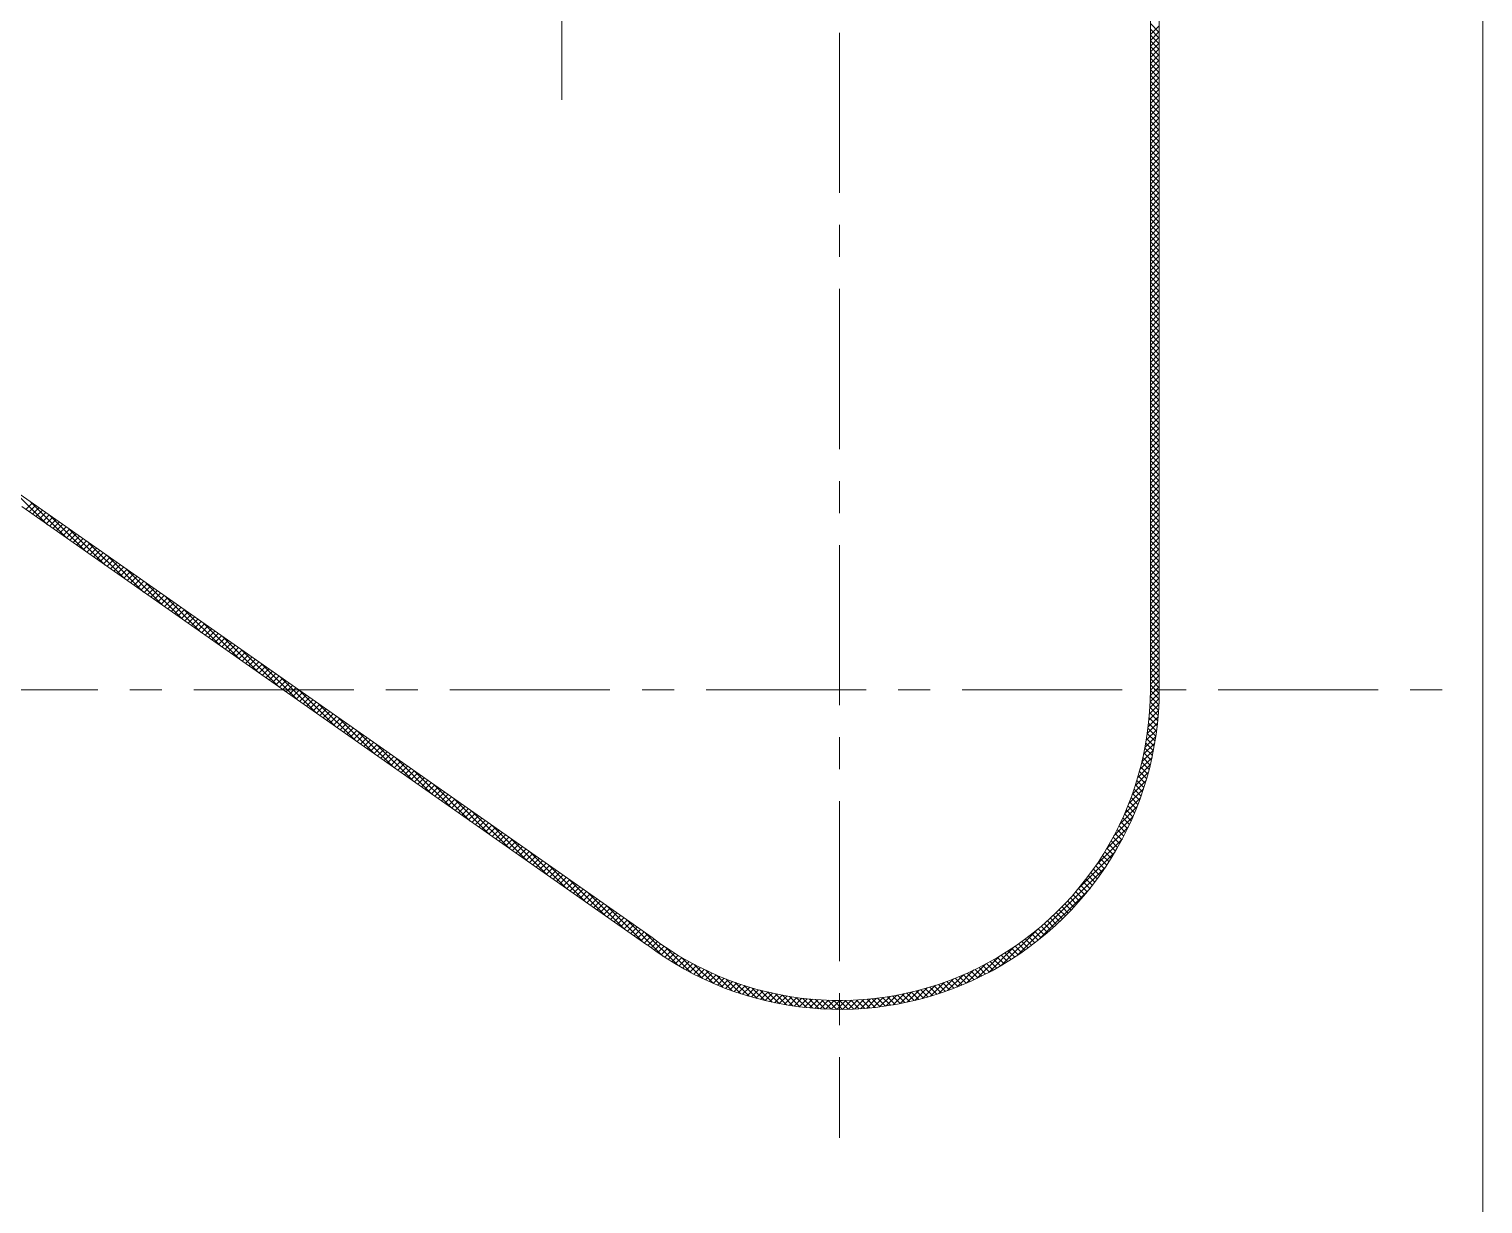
# Model space of a CAD drawing. Header units: millimetres. Extents: x 3384 to 3978, y 1077 to 1497.
# Drawn here: x 3690.45 to 3713.16, y 1134.04 to 1152.39 of the extents above; entities that cross this region are included whole.
import ezdxf

# ---------------------------------------------------------------- set-up
doc = ezdxf.new("R2010")
doc.units = ezdxf.units.MM
doc.linetypes.add('CENTERX2', pattern=[4, 2.5, -0.5, 0.5, -0.5])
for name, color, linetype, lineweight, true_color in [('1', 1, 'Continuous', 18, 0xff0000), ('2', 2, 'Continuous', 18, 0xffff00), ('3', 3, 'CENTERX2', 18, 0x00ff00)]:
    doc.layers.add(name, color=color, linetype=linetype, lineweight=lineweight, true_color=true_color)

msp = doc.modelspace()

# ---------------------------------------------------------------- linework, layer by layer
at = {"layer": '1'}
for p, q in [((3713.15817, 1198.41964), (3713.15817, 1133.16887)), ((3707.96409, 1189.51403), (3707.96409, 1142.07448)), ((3708.10248, 1189.51403), (3708.10248, 1142.07448)), ((3700.18025, 1138.20323), (3690.3095, 1145.12382)), ((3700.09877, 1138.09134), (3690.33514, 1144.93433))]:
    msp.add_line(p, q, dxfattribs=at)
for radius in [4.99298, 4.85459]:
    msp.add_arc((3703.1095, 1142.07448), radius, 232.886387, 0, dxfattribs=at)
at = {"layer": '2'}
for p, q in [((3708.10248, 1152.34214), (3707.96409, 1152.48053)), ((3707.96409, 1152.30706), (3708.10248, 1152.44545)), ((3708.10248, 1152.25234), (3707.96409, 1152.39073)), ((3707.96409, 1152.21726), (3708.10248, 1152.35565)), ((3708.10248, 1152.16254), (3707.96409, 1152.30093)), ((3707.96409, 1152.12745), (3708.10248, 1152.26584)), ((3708.10248, 1152.07273), (3707.96409, 1152.21112)), ((3707.96409, 1152.03765), (3708.10248, 1152.17604)), ((3708.10248, 1151.98293), (3707.96409, 1152.12132)), ((3707.96409, 1151.94785), (3708.10248, 1152.08624)), ((3708.10248, 1151.89313), (3707.96409, 1152.03152)), ((3707.96409, 1151.85805), (3708.10248, 1151.99644)), ((3708.10248, 1151.80333), (3707.96409, 1151.94172)), ((3707.96409, 1151.76824), (3708.10248, 1151.90663)), ((3708.10248, 1151.71352), (3707.96409, 1151.85191)), ((3707.96409, 1151.67844), (3708.10248, 1151.81683)), ((3708.10248, 1151.62372), (3707.96409, 1151.76211)), ((3707.96409, 1151.58864), (3708.10248, 1151.72703)), ((3708.10248, 1151.53392), (3707.96409, 1151.67231)), ((3707.96409, 1151.49884), (3708.10248, 1151.63723)), ((3708.10248, 1151.44412), (3707.96409, 1151.58251)), ((3707.96409, 1151.40903), (3708.10248, 1151.54742)), ((3708.10248, 1151.35431), (3707.96409, 1151.4927)), ((3707.96409, 1151.31923), (3708.10248, 1151.45762)), ((3708.10248, 1151.26451), (3707.96409, 1151.4029)), ((3707.96409, 1151.22943), (3708.10248, 1151.36782)), ((3708.10248, 1151.17471), (3707.96409, 1151.3131)), ((3707.96409, 1151.13963), (3708.10248, 1151.27802)), ((3708.10248, 1151.08491), (3707.96409, 1151.2233)), ((3707.96409, 1151.04982), (3708.10248, 1151.18821)), ((3708.10248, 1150.9951), (3707.96409, 1151.13349)), ((3707.96409, 1150.96002), (3708.10248, 1151.09841)), ((3708.10248, 1150.9053), (3707.96409, 1151.04369)), ((3707.96409, 1150.87022), (3708.10248, 1151.00861)), ((3708.10248, 1150.8155), (3707.96409, 1150.95389)), ((3707.96409, 1150.78042), (3708.10248, 1150.9188)), ((3708.10248, 1150.7257), (3707.96409, 1150.86409)), ((3707.96409, 1150.69061), (3708.10248, 1150.829)), ((3708.10248, 1150.63589), (3707.96409, 1150.77428)), ((3707.96409, 1150.60081), (3708.10248, 1150.7392)), ((3708.10248, 1150.54609), (3707.96409, 1150.68448)), ((3707.96409, 1150.51101), (3708.10248, 1150.6494)), ((3708.10248, 1150.45629), (3707.96409, 1150.59468)), ((3707.96409, 1150.42121), (3708.10248, 1150.55959)), ((3708.10248, 1150.36649), (3707.96409, 1150.50488)), ((3707.96409, 1150.3314), (3708.10248, 1150.46979)), ((3708.10248, 1150.27668), (3707.96409, 1150.41507)), ((3707.96409, 1150.2416), (3708.10248, 1150.37999)), ((3708.10248, 1150.18688), (3707.96409, 1150.32527)), ((3707.96409, 1150.1518), (3708.10248, 1150.29019)), ((3708.10248, 1150.09708), (3707.96409, 1150.23547)), ((3707.96409, 1150.06199), (3708.10248, 1150.20038)), ((3708.10248, 1150.00728), (3707.96409, 1150.14567)), ((3707.96409, 1149.97219), (3708.10248, 1150.11058)), ((3708.10248, 1149.91747), (3707.96409, 1150.05586)), ((3707.96409, 1149.88239), (3708.10248, 1150.02078)), ((3708.10248, 1149.82767), (3707.96409, 1149.96606)), ((3707.96409, 1149.79259), (3708.10248, 1149.93098)), ((3708.10248, 1149.73787), (3707.96409, 1149.87626)), ((3707.96409, 1149.70278), (3708.10248, 1149.84117)), ((3708.10248, 1149.64807), (3707.96409, 1149.78646)), ((3707.96409, 1149.61298), (3708.10248, 1149.75137)), ((3708.10248, 1149.55826), (3707.96409, 1149.69665)), ((3707.96409, 1149.52318), (3708.10248, 1149.66157)), ((3708.10248, 1149.46846), (3707.96409, 1149.60685)), ((3707.96409, 1149.43338), (3708.10248, 1149.57177)), ((3708.10248, 1149.37866), (3707.96409, 1149.51705)), ((3707.96409, 1149.34357), (3708.10248, 1149.48196)), ((3708.10248, 1149.28886), (3707.96409, 1149.42724)), ((3707.96409, 1149.25377), (3708.10248, 1149.39216)), ((3708.10248, 1149.19905), (3707.96409, 1149.33744)), ((3707.96409, 1149.16397), (3708.10248, 1149.30236)), ((3708.10248, 1149.10925), (3707.96409, 1149.24764)), ((3707.96409, 1149.07417), (3708.10248, 1149.21256)), ((3708.10248, 1149.01945), (3707.96409, 1149.15784)), ((3707.96409, 1148.98436), (3708.10248, 1149.12275)), ((3708.10248, 1148.92965), (3707.96409, 1149.06803)), ((3707.96409, 1148.89456), (3708.10248, 1149.03295)), ((3708.10248, 1148.83984), (3707.96409, 1148.97823)), ((3707.96409, 1148.80476), (3708.10248, 1148.94315)), ((3708.10248, 1148.75004), (3707.96409, 1148.88843)), ((3707.96409, 1148.71496), (3708.10248, 1148.85335)), ((3708.10248, 1148.66024), (3707.96409, 1148.79863)), ((3707.96409, 1148.62515), (3708.10248, 1148.76354)), ((3708.10248, 1148.57043), (3707.96409, 1148.70882)), ((3707.96409, 1148.53535), (3708.10248, 1148.67374)), ((3708.10248, 1148.48063), (3707.96409, 1148.61902)), ((3707.96409, 1148.44555), (3708.10248, 1148.58394)), ((3708.10248, 1148.39083), (3707.96409, 1148.52922)), ((3707.96409, 1148.35575), (3708.10248, 1148.49414)), ((3708.10248, 1148.30103), (3707.96409, 1148.43942)), ((3707.96409, 1148.26594), (3708.10248, 1148.40433)), ((3708.10248, 1148.21122), (3707.96409, 1148.34961)), ((3707.96409, 1148.17614), (3708.10248, 1148.31453)), ((3708.10248, 1148.12142), (3707.96409, 1148.25981)), ((3707.96409, 1148.08634), (3708.10248, 1148.22473)), ((3708.10248, 1148.03162), (3707.96409, 1148.17001)), ((3707.96409, 1147.99654), (3708.10248, 1148.13493)), ((3708.10248, 1147.94182), (3707.96409, 1148.08021)), ((3707.96409, 1147.90673), (3708.10248, 1148.04512)), ((3708.10248, 1147.85201), (3707.96409, 1147.9904)), ((3707.96409, 1147.81693), (3708.10248, 1147.95532)), ((3708.10248, 1147.76221), (3707.96409, 1147.9006)), ((3707.96409, 1147.72713), (3708.10248, 1147.86552)), ((3708.10248, 1147.67241), (3707.96409, 1147.8108)), ((3707.96409, 1147.63733), (3708.10248, 1147.77572)), ((3708.10248, 1147.58261), (3707.96409, 1147.721)), ((3707.96409, 1147.54752), (3708.10248, 1147.68591)), ((3708.10248, 1147.4928), (3707.96409, 1147.63119)), ((3707.96409, 1147.45772), (3708.10248, 1147.59611)), ((3708.10248, 1147.403), (3707.96409, 1147.54139)), ((3707.96409, 1147.36792), (3708.10248, 1147.50631)), ((3708.10248, 1147.3132), (3707.96409, 1147.45159)), ((3707.96409, 1147.27812), (3708.10248, 1147.4165)), ((3708.10248, 1147.2234), (3707.96409, 1147.36179)), ((3707.96409, 1147.18831), (3708.10248, 1147.3267)), ((3708.10248, 1147.13359), (3707.96409, 1147.27198)), ((3707.96409, 1147.09851), (3708.10248, 1147.2369)), ((3708.10248, 1147.04379), (3707.96409, 1147.18218)), ((3707.96409, 1147.00871), (3708.10248, 1147.1471)), ((3708.10248, 1146.95399), (3707.96409, 1147.09238)), ((3707.96409, 1146.91891), (3708.10248, 1147.05729)), ((3708.10248, 1146.86419), (3707.96409, 1147.00258)), ((3707.96409, 1146.8291), (3708.10248, 1146.96749)), ((3708.10248, 1146.77438), (3707.96409, 1146.91277)), ((3707.96409, 1146.7393), (3708.10248, 1146.87769)), ((3708.10248, 1146.68458), (3707.96409, 1146.82297)), ((3707.96409, 1146.6495), (3708.10248, 1146.78789)), ((3708.10248, 1146.59478), (3707.96409, 1146.73317)), ((3707.96409, 1146.55969), (3708.10248, 1146.69808)), ((3708.10248, 1146.50498), (3707.96409, 1146.64337)), ((3707.96409, 1146.46989), (3708.10248, 1146.60828)), ((3708.10248, 1146.41517), (3707.96409, 1146.55356)), ((3707.96409, 1146.38009), (3708.10248, 1146.51848)), ((3708.10248, 1146.32537), (3707.96409, 1146.46376)), ((3707.96409, 1146.29029), (3708.10248, 1146.42868)), ((3708.10248, 1146.23557), (3707.96409, 1146.37396)), ((3707.96409, 1146.20048), (3708.10248, 1146.33887)), ((3708.10248, 1146.14577), (3707.96409, 1146.28416)), ((3707.96409, 1146.11068), (3708.10248, 1146.24907)), ((3708.10248, 1146.05596), (3707.96409, 1146.19435)), ((3707.96409, 1146.02088), (3708.10248, 1146.15927)), ((3708.10248, 1145.96616), (3707.96409, 1146.10455)), ((3707.96409, 1145.93108), (3708.10248, 1146.06947)), ((3708.10248, 1145.87636), (3707.96409, 1146.01475)), ((3707.96409, 1145.84127), (3708.10248, 1145.97966)), ((3708.10248, 1145.78656), (3707.96409, 1145.92495)), ((3707.96409, 1145.75147), (3708.10248, 1145.88986)), ((3708.10248, 1145.69675), (3707.96409, 1145.83514)), ((3707.96409, 1145.66167), (3708.10248, 1145.80006)), ((3708.10248, 1145.60695), (3707.96409, 1145.74534)), ((3707.96409, 1145.57187), (3708.10248, 1145.71026)), ((3708.10248, 1145.51715), (3707.96409, 1145.65554)), ((3707.96409, 1145.48206), (3708.10248, 1145.62045)), ((3708.10248, 1145.42735), (3707.96409, 1145.56573)), ((3707.96409, 1145.39226), (3708.10248, 1145.53065)), ((3708.10248, 1145.33754), (3707.96409, 1145.47593)), ((3707.96409, 1145.30246), (3708.10248, 1145.44085)), ((3690.7371, 1144.65261), (3690.15113, 1145.23858)), ((3708.10248, 1145.24774), (3707.96409, 1145.38613)), ((3707.96409, 1145.21266), (3708.10248, 1145.35105)), ((3708.10248, 1145.15794), (3707.96409, 1145.29633)), ((3707.96409, 1145.12285), (3708.10248, 1145.26124)), ((3708.10248, 1145.06814), (3707.96409, 1145.20652)), ((3690.39895, 1144.88961), (3690.49831, 1144.98897)), ((3691.03731, 1144.44221), (3690.46407, 1145.01545)), ((3707.96409, 1145.03305), (3708.10248, 1145.17144)), ((3708.10248, 1144.97833), (3707.96409, 1145.11672)), ((3707.96409, 1144.94325), (3708.10248, 1145.08164)), ((3708.10248, 1144.88853), (3707.96409, 1145.02692)), ((3707.96409, 1144.85345), (3708.10248, 1144.99184)), ((3690.45175, 1144.8526), (3690.55111, 1144.95196)), ((3690.50455, 1144.8156), (3690.60391, 1144.91496)), ((3690.55735, 1144.77859), (3690.65671, 1144.87795)), ((3690.61015, 1144.74159), (3690.7095, 1144.84095)), ((3690.66294, 1144.70459), (3690.7623, 1144.80394)), ((3690.71574, 1144.66758), (3690.8151, 1144.76694)), ((3691.33751, 1144.2318), (3690.77257, 1144.79675)), ((3708.10248, 1144.79873), (3707.96409, 1144.93712)), ((3707.96409, 1144.76364), (3708.10248, 1144.90203)), ((3708.10248, 1144.70892), (3707.96409, 1144.84731)), ((3707.96409, 1144.67384), (3708.10248, 1144.81223)), ((3708.10248, 1144.61912), (3707.96409, 1144.75751)), ((3690.76854, 1144.63058), (3690.8679, 1144.72993)), ((3690.82134, 1144.59357), (3690.9207, 1144.69293)), ((3690.87414, 1144.55657), (3690.97349, 1144.65593)), ((3690.92693, 1144.51956), (3691.02629, 1144.61892)), ((3690.97973, 1144.48256), (3691.07909, 1144.58192)), ((3691.03253, 1144.44555), (3691.13189, 1144.54491)), ((3691.63772, 1144.0214), (3691.07278, 1144.58634)), ((3707.96409, 1144.58404), (3708.10248, 1144.72243)), ((3708.10248, 1144.52932), (3707.96409, 1144.66771)), ((3707.96409, 1144.49424), (3708.10248, 1144.63263)), ((3708.10248, 1144.43952), (3707.96409, 1144.57791)), ((3707.96409, 1144.40443), (3708.10248, 1144.54282)), ((3691.08533, 1144.40855), (3691.18469, 1144.50791)), ((3691.13813, 1144.37155), (3691.23749, 1144.4709)), ((3691.19093, 1144.33454), (3691.29028, 1144.4339)), ((3691.24372, 1144.29754), (3691.34308, 1144.39689)), ((3691.29652, 1144.26053), (3691.39588, 1144.35989)), ((3691.34932, 1144.22353), (3691.44868, 1144.32289)), ((3691.93793, 1143.81099), (3691.37298, 1144.37594)), ((3708.10248, 1144.34971), (3707.96409, 1144.4881)), ((3707.96409, 1144.31463), (3708.10248, 1144.45302)), ((3708.10248, 1144.25991), (3707.96409, 1144.3983)), ((3707.96409, 1144.22483), (3708.10248, 1144.36322)), ((3708.10248, 1144.17011), (3707.96409, 1144.3085)), ((3691.40212, 1144.18652), (3691.50148, 1144.28588)), ((3691.45492, 1144.14952), (3691.55427, 1144.24888)), ((3691.50771, 1144.11251), (3691.60707, 1144.21187)), ((3691.56051, 1144.07551), (3691.65987, 1144.17487)), ((3691.61331, 1144.03851), (3691.71267, 1144.13786)), ((3691.66611, 1144.0015), (3691.76547, 1144.10086)), ((3692.23814, 1143.60059), (3691.67319, 1144.16553)), ((3707.96409, 1144.13503), (3708.10248, 1144.27342)), ((3708.10248, 1144.08031), (3707.96409, 1144.2187)), ((3707.96409, 1144.04522), (3708.10248, 1144.18361)), ((3708.10248, 1143.9905), (3707.96409, 1144.12889)), ((3707.96409, 1143.95542), (3708.10248, 1144.09381)), ((3691.71891, 1143.9645), (3691.81827, 1144.06386)), ((3691.77171, 1143.92749), (3691.87106, 1144.02685)), ((3691.8245, 1143.89049), (3691.92386, 1143.98985)), ((3691.8773, 1143.85348), (3691.97666, 1143.95284)), ((3691.9301, 1143.81648), (3692.02946, 1143.91584)), ((3692.53835, 1143.39018), (3691.9734, 1143.95513)), ((3691.9829, 1143.77948), (3692.08226, 1143.87883)), ((3708.10248, 1143.9007), (3707.96409, 1144.03909)), ((3707.96409, 1143.86562), (3708.10248, 1144.00401)), ((3708.10248, 1143.8109), (3707.96409, 1143.94929)), ((3707.96409, 1143.77582), (3708.10248, 1143.91421)), ((3708.10248, 1143.7211), (3707.96409, 1143.85949)), ((3692.0357, 1143.74247), (3692.13505, 1143.84183)), ((3692.08849, 1143.70547), (3692.18785, 1143.80482)), ((3692.14129, 1143.66846), (3692.24065, 1143.76782)), ((3692.19409, 1143.63146), (3692.29345, 1143.73082)), ((3692.24689, 1143.59445), (3692.34625, 1143.69381)), ((3692.83855, 1143.17978), (3692.27361, 1143.74472)), ((3692.29969, 1143.55745), (3692.39904, 1143.65681)), ((3692.35249, 1143.52044), (3692.45184, 1143.6198)), ((3707.96409, 1143.68601), (3708.10248, 1143.8244)), ((3708.10248, 1143.63129), (3707.96409, 1143.76968)), ((3707.96409, 1143.59621), (3708.10248, 1143.7346)), ((3708.10248, 1143.54149), (3707.96409, 1143.67988)), ((3707.96409, 1143.50641), (3708.10248, 1143.6448)), ((3692.40528, 1143.48344), (3692.50464, 1143.5828)), ((3692.45808, 1143.44644), (3692.55744, 1143.54579)), ((3692.51088, 1143.40943), (3692.61024, 1143.50879)), ((3692.56368, 1143.37243), (3692.66304, 1143.47178)), ((3693.13876, 1142.96937), (3692.57382, 1143.53432)), ((3692.61648, 1143.33542), (3692.71583, 1143.43478)), ((3692.66927, 1143.29842), (3692.76863, 1143.39778)), ((3708.10248, 1143.45169), (3707.96409, 1143.59008)), ((3707.96409, 1143.41661), (3708.10248, 1143.55499)), ((3708.10248, 1143.36189), (3707.96409, 1143.50028)), ((3707.96409, 1143.3268), (3708.10248, 1143.46519)), ((3708.10248, 1143.27208), (3707.96409, 1143.41047)), ((3692.72207, 1143.26141), (3692.82143, 1143.36077)), ((3692.77487, 1143.22441), (3692.87423, 1143.32377)), ((3692.82767, 1143.1874), (3692.92703, 1143.28676)), ((3693.43897, 1142.75896), (3692.87403, 1143.32391)), ((3692.88047, 1143.1504), (3692.97982, 1143.24976)), ((3692.93326, 1143.1134), (3693.03262, 1143.21275)), ((3692.98606, 1143.07639), (3693.08542, 1143.17575)), ((3707.96409, 1143.237), (3708.10248, 1143.37539)), ((3708.10248, 1143.18228), (3707.96409, 1143.32067)), ((3707.96409, 1143.1472), (3708.10248, 1143.28559)), ((3708.10248, 1143.09248), (3707.96409, 1143.23087)), ((3707.96409, 1143.0574), (3708.10248, 1143.19578)), ((3693.03886, 1143.03939), (3693.13822, 1143.13875)), ((3693.09166, 1143.00238), (3693.19102, 1143.10174)), ((3693.14446, 1142.96538), (3693.24382, 1143.06474)), ((3693.73918, 1142.54856), (3693.17423, 1143.1135)), ((3693.19726, 1142.92837), (3693.29661, 1143.02773)), ((3693.25005, 1142.89137), (3693.34941, 1142.99073)), ((3693.30285, 1142.85437), (3693.40221, 1142.95372)), ((3708.10248, 1143.00268), (3707.96409, 1143.14107)), ((3707.96409, 1142.96759), (3708.10248, 1143.10598)), ((3708.10248, 1142.91287), (3707.96409, 1143.05126)), ((3707.96409, 1142.87779), (3708.10248, 1143.01618)), ((3708.10248, 1142.82307), (3707.96409, 1142.96146)), ((3693.35565, 1142.81736), (3693.45501, 1142.91672)), ((3693.40845, 1142.78036), (3693.50781, 1142.87971)), ((3693.46125, 1142.74335), (3693.5606, 1142.84271)), ((3694.03939, 1142.33815), (3693.47444, 1142.9031)), ((3693.51404, 1142.70635), (3693.6134, 1142.80571)), ((3693.56684, 1142.66934), (3693.6662, 1142.7687)), ((3693.61964, 1142.63234), (3693.719, 1142.7317)), ((3707.96409, 1142.78799), (3708.10248, 1142.92638)), ((3708.10248, 1142.73327), (3707.96409, 1142.87166)), ((3707.96409, 1142.69818), (3708.10248, 1142.83657)), ((3708.10248, 1142.64347), (3707.96409, 1142.78186)), ((3707.96409, 1142.60838), (3708.10248, 1142.74677)), ((3693.67244, 1142.59533), (3693.7718, 1142.69469)), ((3693.72524, 1142.55833), (3693.8246, 1142.65769)), ((3694.33959, 1142.12775), (3693.77465, 1142.69269)), ((3693.77804, 1142.52133), (3693.87739, 1142.62068)), ((3693.83083, 1142.48432), (3693.93019, 1142.58368)), ((3693.88363, 1142.44732), (3693.98299, 1142.54667)), ((3693.93643, 1142.41031), (3694.03579, 1142.50967)), ((3694.6398, 1141.91734), (3694.07486, 1142.48229)), ((3708.10248, 1142.55366), (3707.96409, 1142.69205)), ((3707.96409, 1142.51858), (3708.10248, 1142.65697)), ((3708.10248, 1142.46386), (3707.96409, 1142.60225)), ((3707.96409, 1142.42878), (3708.10248, 1142.56717)), ((3708.10248, 1142.37406), (3707.96409, 1142.51245)), ((3693.98923, 1142.37331), (3694.08859, 1142.47267)), ((3694.04203, 1142.3363), (3694.14138, 1142.43566)), ((3694.09482, 1142.2993), (3694.19418, 1142.39866)), ((3694.14762, 1142.26229), (3694.24698, 1142.36165)), ((3694.20042, 1142.22529), (3694.29978, 1142.32465)), ((3694.25322, 1142.18829), (3694.35258, 1142.28764)), ((3694.94001, 1141.70694), (3694.37507, 1142.27188)), ((3707.96409, 1142.33897), (3708.10248, 1142.47736)), ((3708.10248, 1142.28426), (3707.96409, 1142.42265)), ((3707.96409, 1142.24917), (3708.10248, 1142.38756)), ((3708.10248, 1142.19445), (3707.96409, 1142.33284)), ((3707.96409, 1142.15937), (3708.10248, 1142.29776)), ((3694.30602, 1142.15128), (3694.40537, 1142.25064)), ((3694.35881, 1142.11428), (3694.45817, 1142.21363)), ((3694.41161, 1142.07727), (3694.51097, 1142.17663)), ((3694.46441, 1142.04027), (3694.56377, 1142.13963)), ((3694.51721, 1142.00326), (3694.61657, 1142.10262)), ((3694.57001, 1141.96626), (3694.66937, 1142.06562)), ((3694.62281, 1141.92925), (3694.72216, 1142.02861)), ((3695.24022, 1141.49653), (3694.67527, 1142.06148)), ((3707.96045, 1141.88631), (3708.10227, 1142.02814)), ((3707.96315, 1141.97882), (3708.10248, 1142.11815)), ((3708.10031, 1141.92722), (3707.96408, 1142.06345)), ((3708.10248, 1142.10465), (3707.96409, 1142.24304)), ((3707.96409, 1142.06956), (3708.10248, 1142.20796)), ((3708.10213, 1142.0152), (3707.96409, 1142.15324)), ((3694.6756, 1141.89225), (3694.77496, 1141.99161)), ((3694.7284, 1141.85525), (3694.82776, 1141.9546)), ((3694.7812, 1141.81824), (3694.88056, 1141.9176)), ((3694.834, 1141.78124), (3694.93336, 1141.8806)), ((3694.8868, 1141.74423), (3694.98615, 1141.84359)), ((3694.93959, 1141.70723), (3695.03895, 1141.80659)), ((3695.54043, 1141.28613), (3694.97548, 1141.85107)), ((3707.94928, 1141.69554), (3708.09713, 1141.8434)), ((3707.95586, 1141.79193), (3708.10058, 1141.93665)), ((3708.08623, 1141.67189), (3707.95642, 1141.8017)), ((3708.09229, 1141.75563), (3707.96049, 1141.88743)), ((3708.09701, 1141.84072), (3707.96307, 1141.97466)), ((3694.99239, 1141.67022), (3695.09175, 1141.76958)), ((3695.04519, 1141.63322), (3695.14455, 1141.73258)), ((3695.09799, 1141.59622), (3695.19735, 1141.69557)), ((3695.15079, 1141.55921), (3695.25015, 1141.65857)), ((3695.20359, 1141.52221), (3695.30294, 1141.62156)), ((3695.25638, 1141.4852), (3695.35574, 1141.58456)), ((3695.84064, 1141.07572), (3695.27569, 1141.64067)), ((3707.92953, 1141.49618), (3708.08451, 1141.65116)), ((3707.94056, 1141.59702), (3708.09182, 1141.74828)), ((3708.07027, 1141.50824), (3707.94411, 1141.63441)), ((3708.07887, 1141.58945), (3707.95094, 1141.71738)), ((3695.30918, 1141.4482), (3695.40854, 1141.54756)), ((3695.36198, 1141.41119), (3695.46134, 1141.51055)), ((3695.41478, 1141.37419), (3695.51414, 1141.47355)), ((3695.46758, 1141.33718), (3695.56693, 1141.43654)), ((3695.52037, 1141.30018), (3695.61973, 1141.39954)), ((3695.57317, 1141.26318), (3695.67253, 1141.36253)), ((3696.14084, 1140.86531), (3695.5759, 1141.43026)), ((3707.88057, 1141.17782), (3708.04911, 1141.34636)), ((3707.89977, 1141.28682), (3708.06333, 1141.45038)), ((3707.916, 1141.39286), (3708.07506, 1141.55192)), ((3708.03751, 1141.2716), (3707.91603, 1141.39307)), ((3708.04955, 1141.34936), (3707.9266, 1141.47231)), ((3708.06048, 1141.42823), (3707.93598, 1141.55274)), ((3695.62597, 1141.22617), (3695.72533, 1141.32553)), ((3695.67877, 1141.18917), (3695.77813, 1141.28852)), ((3695.73157, 1141.15216), (3695.83092, 1141.25152)), ((3695.78436, 1141.11516), (3695.88372, 1141.21452)), ((3695.83716, 1141.07815), (3695.93652, 1141.17751)), ((3696.44105, 1140.65491), (3695.87611, 1141.21985)), ((3695.88996, 1141.04115), (3695.98932, 1141.14051)), ((3707.83198, 1140.94962), (3708.01234, 1141.12998)), ((3707.85809, 1141.06554), (3708.0322, 1141.23964)), ((3707.99511, 1141.04459), (3707.87759, 1141.16211)), ((3708.01026, 1141.11925), (3707.89149, 1141.23802)), ((3708.0244, 1141.19491), (3707.90432, 1141.31499)), ((3695.94276, 1141.00414), (3696.04212, 1141.1035)), ((3695.99556, 1140.96714), (3696.09492, 1141.0665)), ((3696.04836, 1140.93014), (3696.14771, 1141.02949)), ((3696.10115, 1140.89313), (3696.20051, 1140.99249)), ((3696.15395, 1140.85613), (3696.25331, 1140.95548)), ((3696.74126, 1140.4445), (3696.17631, 1141.00945)), ((3696.20675, 1140.81912), (3696.30611, 1140.91848)), ((3707.76691, 1140.70495), (3707.96252, 1140.90056)), ((3707.80177, 1140.82961), (3707.98923, 1141.01707)), ((3707.94396, 1140.82633), (3707.82979, 1140.9405)), ((3707.96194, 1140.89816), (3707.84671, 1141.01339)), ((3707.979, 1140.9709), (3707.86265, 1141.08725)), ((3696.25955, 1140.78212), (3696.35891, 1140.88148)), ((3696.31235, 1140.74511), (3696.4117, 1140.84447)), ((3696.36514, 1140.70811), (3696.4645, 1140.80747)), ((3696.41794, 1140.6711), (3696.5173, 1140.77046)), ((3696.47074, 1140.6341), (3696.5701, 1140.73346)), ((3697.04147, 1140.2341), (3696.47652, 1140.79904)), ((3696.52354, 1140.5971), (3696.6229, 1140.69645)), ((3707.72669, 1140.57492), (3707.93176, 1140.78)), ((3707.88476, 1140.61613), (3707.77346, 1140.72742)), ((3707.90535, 1140.68534), (3707.79314, 1140.79754)), ((3707.92509, 1140.7554), (3707.81193, 1140.86856)), ((3696.57634, 1140.56009), (3696.6757, 1140.65945)), ((3696.62914, 1140.52309), (3696.72849, 1140.62245)), ((3696.68193, 1140.48608), (3696.78129, 1140.58544)), ((3696.73473, 1140.44908), (3696.83409, 1140.54844)), ((3697.34168, 1140.02369), (3696.77673, 1140.58864)), ((3696.78753, 1140.41207), (3696.88689, 1140.51143)), ((3696.84033, 1140.37507), (3696.93969, 1140.47443)), ((3696.89313, 1140.33807), (3696.99248, 1140.43742)), ((3707.62608, 1140.29471), (3707.85578, 1140.52441)), ((3707.68017, 1140.4386), (3707.89641, 1140.65485)), ((3707.79427, 1140.3474), (3707.68618, 1140.4555)), ((3707.81808, 1140.4134), (3707.70924, 1140.52224)), ((3707.8411, 1140.48018), (3707.73149, 1140.58979)), ((3707.86334, 1140.54775), (3707.7529, 1140.65818)), ((3696.94592, 1140.30106), (3697.04528, 1140.40042)), ((3696.99872, 1140.26406), (3697.09808, 1140.36341)), ((3697.05152, 1140.22705), (3697.15088, 1140.32641)), ((3697.64188, 1139.81329), (3697.07694, 1140.37823)), ((3697.10432, 1140.19005), (3697.20368, 1140.28941)), ((3697.15712, 1140.15304), (3697.25647, 1140.2524)), ((3697.20992, 1140.11604), (3697.30927, 1140.2154)), ((3707.48724, 1139.97626), (3707.75476, 1140.24379)), ((3707.56266, 1140.14149), (3707.80897, 1140.3878)), ((3707.71834, 1140.15393), (3707.61225, 1140.26001)), ((3707.74439, 1140.21768), (3707.63767, 1140.3244)), ((3707.7697, 1140.28217), (3707.66231, 1140.38956)), ((3697.26271, 1140.07903), (3697.36207, 1140.17839)), ((3697.31551, 1140.04203), (3697.41487, 1140.14139)), ((3697.36831, 1140.00503), (3697.46767, 1140.10438)), ((3697.94209, 1139.60288), (3697.37715, 1140.16783)), ((3697.42111, 1139.96802), (3697.52047, 1140.06738)), ((3697.47391, 1139.93102), (3697.57326, 1140.03037)), ((3697.5267, 1139.89401), (3697.62606, 1139.99337)), ((3707.3955, 1139.79473), (3707.69148, 1140.0907)), ((3707.60702, 1139.90603), (3707.50319, 1140.00987)), ((3707.6359, 1139.96696), (3707.53154, 1140.07132)), ((3707.66408, 1140.02858), (3707.55918, 1140.13349)), ((3707.69156, 1140.0909), (3707.58609, 1140.19638)), ((3697.5795, 1139.85701), (3697.67886, 1139.95637)), ((3697.6323, 1139.82), (3697.73166, 1139.91936)), ((3698.2423, 1139.39248), (3697.67735, 1139.95742)), ((3697.6851, 1139.783), (3697.78446, 1139.88236)), ((3697.7379, 1139.74599), (3697.83725, 1139.84535)), ((3697.79069, 1139.70899), (3697.89005, 1139.80835)), ((3697.84349, 1139.67199), (3697.94285, 1139.77134)), ((3707.27956, 1139.58898), (3707.61661, 1139.92604)), ((3707.48484, 1139.66901), (3707.38281, 1139.77103)), ((3707.51637, 1139.72728), (3707.41393, 1139.82972)), ((3707.54725, 1139.7862), (3707.44437, 1139.88908)), ((3707.57747, 1139.84578), (3707.47413, 1139.94913)), ((3697.89629, 1139.63498), (3697.99565, 1139.73434)), ((3697.94909, 1139.59798), (3698.04845, 1139.69734)), ((3698.54251, 1139.18207), (3697.97756, 1139.74702)), ((3698.00189, 1139.56097), (3698.10125, 1139.66033)), ((3698.05469, 1139.52397), (3698.15404, 1139.62333)), ((3698.10748, 1139.48696), (3698.20684, 1139.58632)), ((3698.16028, 1139.44996), (3698.25964, 1139.54932)), ((3698.84272, 1138.97166), (3698.27777, 1139.53661)), ((3706.84907, 1138.97889), (3707.41313, 1139.54295)), ((3707.12138, 1139.34099), (3707.5262, 1139.74582)), ((3707.35233, 1139.44231), (3707.25174, 1139.5429)), ((3707.3864, 1139.49804), (3707.28549, 1139.59895)), ((3707.41984, 1139.5544), (3707.31858, 1139.65566)), ((3707.45266, 1139.61138), (3707.35103, 1139.71302)), ((3698.21308, 1139.41296), (3698.31244, 1139.51231)), ((3698.26588, 1139.37595), (3698.36524, 1139.47531)), ((3698.31868, 1139.33895), (3698.41803, 1139.4383)), ((3698.37147, 1139.30194), (3698.47083, 1139.4013)), ((3698.42427, 1139.26494), (3698.52363, 1139.3643)), ((3698.47707, 1139.22793), (3698.57643, 1139.32729)), ((3699.14292, 1138.76126), (3698.57798, 1139.3262)), ((3705.88194, 1137.92196), (3707.26202, 1139.30204)), ((3707.20991, 1139.22552), (3707.11043, 1139.325)), ((3707.24642, 1139.27881), (3707.1467, 1139.37853)), ((3707.28233, 1139.3327), (3707.18234, 1139.43269)), ((3707.31764, 1139.3872), (3707.21736, 1139.48748)), ((3698.52987, 1139.19093), (3698.62923, 1139.29029)), ((3698.58267, 1139.15392), (3698.68203, 1139.25328)), ((3698.63547, 1139.11692), (3698.73482, 1139.21628)), ((3698.68826, 1139.07992), (3698.78762, 1139.17927)), ((3698.74106, 1139.04291), (3698.84042, 1139.14227)), ((3698.79386, 1139.00591), (3698.89322, 1139.10526)), ((3699.44313, 1138.55085), (3698.87819, 1139.1158)), ((3707.05789, 1139.01832), (3706.95922, 1139.11699)), ((3707.09678, 1139.06924), (3706.99794, 1139.16808)), ((3707.13508, 1139.12074), (3707.03605, 1139.21978)), ((3707.17279, 1139.17283), (3707.07354, 1139.27208)), ((3698.84666, 1138.9689), (3698.94602, 1139.06826)), ((3698.89946, 1138.9319), (3698.99881, 1139.03126)), ((3698.95225, 1138.89489), (3699.05161, 1138.99425)), ((3699.00505, 1138.85789), (3699.10441, 1138.95725)), ((3699.05785, 1138.82088), (3699.15721, 1138.92024)), ((3699.11065, 1138.78388), (3699.21001, 1138.88324)), ((3699.74334, 1138.34045), (3699.17839, 1138.90539)), ((3706.2129, 1138.16311), (3707.02087, 1138.97108)), ((3706.85472, 1138.77248), (3706.75667, 1138.87054)), ((3706.89651, 1138.82049), (3706.79837, 1138.91864)), ((3706.93773, 1138.86908), (3706.83948, 1138.96733)), ((3706.97836, 1138.91825), (3706.87999, 1139.01662)), ((3707.01842, 1138.968), (3706.91991, 1139.06651)), ((3699.16345, 1138.74688), (3699.2628, 1138.84623)), ((3699.21624, 1138.70987), (3699.3156, 1138.80923)), ((3699.26904, 1138.67287), (3699.3684, 1138.77222)), ((3699.32184, 1138.63586), (3699.4212, 1138.73522)), ((3699.38458, 1138.6088), (3699.474, 1138.69822)), ((3699.42744, 1138.56185), (3699.5268, 1138.66121)), ((3700.02687, 1138.14672), (3699.4786, 1138.69499)), ((3699.48024, 1138.52485), (3699.57959, 1138.62421)), ((3706.63718, 1138.54101), (3706.53932, 1138.63887)), ((3706.68183, 1138.58616), (3706.58397, 1138.68403)), ((3706.72591, 1138.63188), (3706.62802, 1138.72977)), ((3706.76942, 1138.67818), (3706.67149, 1138.7761)), ((3706.81236, 1138.72504), (3706.71438, 1138.82303)), ((3699.53303, 1138.48784), (3699.63239, 1138.5872)), ((3699.58583, 1138.45084), (3699.68519, 1138.5502)), ((3699.63863, 1138.41384), (3699.73799, 1138.51319)), ((3699.69143, 1138.37683), (3699.79079, 1138.47619)), ((3699.74423, 1138.33983), (3699.84358, 1138.43919)), ((3700.35015, 1137.91324), (3699.77881, 1138.48458)), ((3699.79702, 1138.30282), (3699.89638, 1138.40218)), ((3706.40534, 1138.32384), (3706.30728, 1138.4219)), ((3706.45285, 1138.36613), (3706.35486, 1138.46412)), ((3706.49979, 1138.40899), (3706.40186, 1138.50692)), ((3706.54616, 1138.45243), (3706.44827, 1138.55032)), ((3706.59195, 1138.49643), (3706.49409, 1138.5943)), ((3699.84982, 1138.26582), (3699.94918, 1138.36518)), ((3699.90262, 1138.22881), (3700.00198, 1138.32817)), ((3699.95542, 1138.19181), (3700.05478, 1138.29117)), ((3700.00822, 1138.15481), (3700.10758, 1138.25416)), ((3700.06235, 1138.11913), (3700.16105, 1138.21783)), ((3700.58856, 1137.76463), (3700.07902, 1138.27418)), ((3700.11337, 1138.08035), (3700.21224, 1138.17923)), ((3705.64103, 1137.77085), (3706.20509, 1138.3349)), ((3706.10814, 1138.08223), (3706.00927, 1138.1811)), ((3706.15912, 1138.12104), (3706.06043, 1138.21973)), ((3706.20953, 1138.16044), (3706.111, 1138.25897)), ((3706.25935, 1138.20042), (3706.16096, 1138.29881)), ((3706.30859, 1138.24098), (3706.21033, 1138.33925)), ((3706.35725, 1138.28212), (3706.2591, 1138.38028)), ((3700.16497, 1138.04215), (3700.26405, 1138.14123)), ((3700.21717, 1138.00455), (3700.31646, 1138.10384)), ((3700.26997, 1137.96754), (3700.36948, 1138.06706)), ((3700.32336, 1137.93113), (3700.42313, 1138.0309)), ((3700.37736, 1137.89533), (3700.4774, 1137.99537)), ((3700.79008, 1137.65292), (3700.38966, 1138.05334)), ((3700.43197, 1137.86013), (3700.5323, 1137.96046)), ((3705.43816, 1137.65778), (3705.84298, 1138.0626)), ((3705.78971, 1137.86184), (3705.68939, 1137.96215)), ((3705.84429, 1137.89706), (3705.74426, 1137.99709)), ((3705.89826, 1137.93289), (3705.7985, 1138.03265)), ((3705.95162, 1137.96933), (3705.85212, 1138.06884)), ((3706.00439, 1138.00637), (3705.90511, 1138.10565)), ((3706.05656, 1138.044), (3705.95749, 1138.14307)), ((3700.48719, 1137.82555), (3700.58783, 1137.92619)), ((3700.54303, 1137.79159), (3700.644, 1137.89256)), ((3700.5995, 1137.75826), (3700.70082, 1137.85958)), ((3700.96941, 1137.56339), (3700.6348, 1137.89801)), ((3700.6566, 1137.72555), (3700.7583, 1137.82725)), ((3700.71433, 1137.69349), (3700.81643, 1137.79559)), ((3700.77272, 1137.66207), (3700.87524, 1137.76459)), ((3700.83176, 1137.63131), (3700.93472, 1137.73427)), ((3701.13343, 1137.48917), (3700.83908, 1137.78353)), ((3705.09328, 1137.4925), (3705.38925, 1137.78848)), ((3705.25794, 1137.56736), (3705.595, 1137.90442)), ((3705.39014, 1137.63279), (3705.2872, 1137.73573)), ((3705.44914, 1137.66359), (3705.34665, 1137.76609)), ((3705.5075, 1137.69504), (3705.40542, 1137.79712)), ((3705.5652, 1137.72713), (3705.46352, 1137.82881)), ((3705.62227, 1137.75987), (3705.52096, 1137.86118)), ((3705.67871, 1137.79323), (3705.57775, 1137.89419)), ((3705.73452, 1137.82723), (3705.63389, 1137.92785)), ((3700.89146, 1137.6012), (3700.99489, 1137.70464)), ((3700.95183, 1137.57177), (3701.05576, 1137.6757)), ((3701.01288, 1137.54302), (3701.11733, 1137.64748)), ((3701.28603, 1137.42638), (3701.01968, 1137.69273)), ((3701.07462, 1137.51496), (3701.17963, 1137.61997)), ((3701.13707, 1137.48761), (3701.24265, 1137.59319)), ((3701.42964, 1137.37257), (3701.18424, 1137.61797)), ((3701.20023, 1137.46096), (3701.30642, 1137.56715)), ((3701.26411, 1137.43504), (3701.37094, 1137.54187)), ((3701.32872, 1137.40985), (3701.43624, 1137.51737)), ((3701.56593, 1137.32608), (3701.33695, 1137.55506)), ((3701.39409, 1137.38542), (3701.50232, 1137.49364)), ((3701.69609, 1137.28573), (3701.48043, 1137.50138)), ((3704.52913, 1137.28757), (3704.74538, 1137.50381)), ((3704.65957, 1137.3282), (3704.88926, 1137.5579)), ((3704.82811, 1137.38659), (3704.71992, 1137.49478)), ((3704.89344, 1137.41106), (3704.78597, 1137.51854)), ((3704.79618, 1137.37501), (3705.04249, 1137.62132)), ((3704.95803, 1137.43629), (3704.85122, 1137.54309)), ((3705.02187, 1137.46224), (3704.91571, 1137.56841)), ((3704.94019, 1137.42922), (3705.20772, 1137.69674)), ((3705.08499, 1137.48892), (3704.97944, 1137.59448)), ((3705.1474, 1137.51632), (3705.04243, 1137.62129)), ((3705.20911, 1137.54441), (3705.10469, 1137.64884)), ((3705.27013, 1137.57319), (3705.16623, 1137.6771)), ((3705.33047, 1137.60266), (3705.22706, 1137.70607)), ((3701.46023, 1137.36175), (3701.5692, 1137.47072)), ((3701.52714, 1137.33887), (3701.6369, 1137.44862)), ((3701.59486, 1137.31678), (3701.70544, 1137.42736)), ((3701.821, 1137.25062), (3701.61642, 1137.45519)), ((3701.66338, 1137.2955), (3701.77484, 1137.40696)), ((3701.73274, 1137.27506), (3701.84512, 1137.38743)), ((3701.94135, 1137.22007), (3701.74617, 1137.41525)), ((3701.80296, 1137.25547), (3701.9163, 1137.36881)), ((3702.05768, 1137.19354), (3701.87059, 1137.38063)), ((3701.87405, 1137.23676), (3701.9884, 1137.35111)), ((3701.94604, 1137.21894), (3702.06146, 1137.33436)), ((3702.17042, 1137.1706), (3701.99039, 1137.35064)), ((3702.01894, 1137.20205), (3702.13549, 1137.3186)), ((3702.0928, 1137.1861), (3702.21054, 1137.30384)), ((3702.27994, 1137.15089), (3702.10612, 1137.32471)), ((3702.16764, 1137.17113), (3702.28663, 1137.29013)), ((3702.38651, 1137.13412), (3702.21823, 1137.3024)), ((3702.24348, 1137.15717), (3702.3638, 1137.2775)), ((3702.32036, 1137.14425), (3702.44209, 1137.26598)), ((3702.49041, 1137.12003), (3702.32708, 1137.28335)), ((3702.59183, 1137.1084), (3702.43298, 1137.26725)), ((3703.63206, 1137.10892), (3703.79112, 1137.26798)), ((3703.7336, 1137.12065), (3703.89716, 1137.28421)), ((3703.90242, 1137.14486), (3703.78076, 1137.26652)), ((3703.83762, 1137.13487), (3704.00616, 1137.30341)), ((3703.97924, 1137.15783), (3703.85899, 1137.27809)), ((3704.05504, 1137.17184), (3703.9361, 1137.29078)), ((3703.94434, 1137.15178), (3704.11844, 1137.32589)), ((3704.12982, 1137.18686), (3704.01214, 1137.30454)), ((3704.054, 1137.17164), (3704.23436, 1137.352)), ((3704.20363, 1137.20285), (3704.08714, 1137.31934)), ((3704.2765, 1137.21979), (3704.16113, 1137.33516)), ((3704.16691, 1137.19475), (3704.35437, 1137.38221)), ((3704.34844, 1137.23765), (3704.23414, 1137.35195)), ((3704.28342, 1137.22146), (3704.47903, 1137.41707)), ((3704.41948, 1137.25641), (3704.3062, 1137.36969)), ((3704.48966, 1137.27604), (3704.37733, 1137.38836)), ((3704.40398, 1137.25222), (3704.60905, 1137.45729)), ((3704.55898, 1137.29652), (3704.44756, 1137.40793)), ((3704.62746, 1137.31783), (3704.51692, 1137.42838)), ((3704.69514, 1137.33996), (3704.58542, 1137.44968)), ((3704.76201, 1137.36289), (3704.65308, 1137.47182)), ((3702.39831, 1137.1324), (3702.52153, 1137.25562)), ((3702.47738, 1137.12167), (3702.60218, 1137.24647)), ((3702.69097, 1137.09907), (3702.53618, 1137.25386)), ((3702.5576, 1137.11209), (3702.68408, 1137.23856)), ((3702.78798, 1137.09186), (3702.6369, 1137.24294)), ((3702.63903, 1137.10371), (3702.76728, 1137.23196)), ((3702.7217, 1137.09658), (3702.85185, 1137.22673)), ((3702.88301, 1137.08663), (3702.73532, 1137.23433)), ((3702.80567, 1137.09075), (3702.93784, 1137.22292)), ((3702.97617, 1137.08328), (3702.8316, 1137.22785)), ((3702.891, 1137.08628), (3703.02534, 1137.22061)), ((3703.06758, 1137.08167), (3702.92589, 1137.22336)), ((3702.97776, 1137.08323), (3703.11441, 1137.21989)), ((3703.15733, 1137.08172), (3703.01831, 1137.22074)), ((3703.06601, 1137.08168), (3703.20516, 1137.22083)), ((3703.2455, 1137.08335), (3703.10897, 1137.21988)), ((3703.15584, 1137.08171), (3703.29767, 1137.22353)), ((3703.33219, 1137.08646), (3703.19796, 1137.22069)), ((3703.24733, 1137.0834), (3703.39205, 1137.22811)), ((3703.41746, 1137.091), (3703.28539, 1137.22307)), ((3703.34058, 1137.08685), (3703.48843, 1137.2347)), ((3703.50136, 1137.0969), (3703.37131, 1137.22695)), ((3703.4357, 1137.09216), (3703.58696, 1137.24342)), ((3703.58397, 1137.10409), (3703.45581, 1137.23225)), ((3703.53281, 1137.09947), (3703.68779, 1137.25445)), ((3703.66534, 1137.11253), (3703.53895, 1137.23892)), ((3703.7455, 1137.12217), (3703.62078, 1137.24688)), ((3703.82451, 1137.13296), (3703.70137, 1137.2561))]:
    msp.add_line(p, q, dxfattribs=at)
at = {"layer": '3'}
for p, q in [((3698.7695, 1151.28968), (3698.7695, 1180.76424)), ((3703.1095, 1152.33448), (3703.1095, 1135.07404)), ((3669.02313, 1142.07448), (3712.89058, 1142.07448))]:
    msp.add_line(p, q, dxfattribs=at)

doc.saveas('drawing.dxf')
